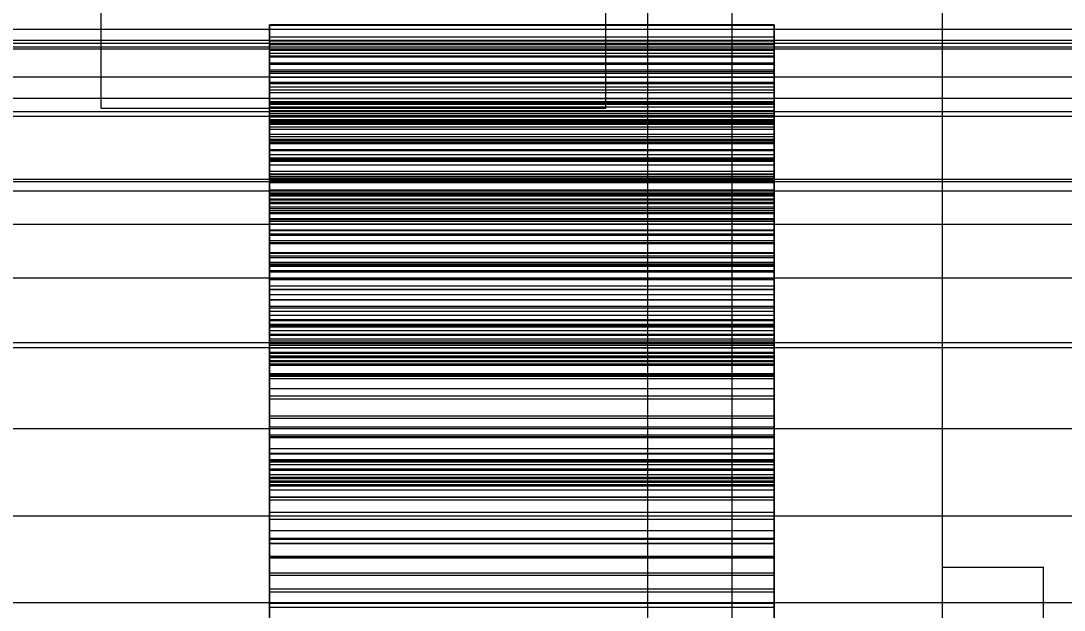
# Model space of a CAD drawing. Header units: millimetres. Extents: x -191664 to 191490, y -197311 to 10263.
# Drawn here: x 540.5 to 664.5, y -29804.7 to -29734.6 of the extents above; entities that cross this region are included whole.
import ezdxf

# ---------------------------------------------------------------- set-up
doc = ezdxf.new("R2010")
doc.units = ezdxf.units.MM
for name, color, linetype, lineweight in [('COTAS_USUARIO', 1, 'Continuous', 0), ('frontal_briquetadora', 7, 'Continuous', 0), ('frontal_mezcladora', 7, 'Continuous', 0), ('frontal_secador', 7, 'Continuous', 0)]:
    doc.layers.add(name, color=color, linetype=linetype, lineweight=lineweight)
doc.dimstyles.new('PLANTA_100', dxfattribs={"dimtxt": 250, "dimasz": 150, "dimexe": 150, "dimexo": 80, "dimgap": 100, "dimtad": 1, "dimtih": 1, "dimtoh": 1, "dimdec": 1, "dimdsep": 46, "dimcen": 0.09, "dimclrd": 1, "dimclre": 1, "dimclrt": 1, "dimadec": 0, "dimazin": 0, "dimtfac": 1, "dimtdec": 4, "dimtofl": 0, "dimtmove": 0, "dimatfit": 3, "dimfxl": 1, "dimtolj": 1, "dimtzin": 0, "dimarcsym": 0})

# ---------------------------------------------------------------- blocks, each defined once
blk = doc.blocks.new('*D107')
at = {"layer": 'COTAS_USUARIO', "color": 1, "lineweight": -2, "transparency": 16777216}
for p, q in [((100, -29700), (1370, -29700)), ((1220, -29850), (1220, -30125)), ((100, -30275), (1370, -30275))]:
    blk.add_line(p, q, dxfattribs=at)
at = {"layer": 'COTAS_USUARIO', "color": 1, "transparency": 16777216}
for points in [[(1195, -29850), (1245, -29850), (1220, -29700)], [(1195, -30125), (1245, -30125), (1220, -30275)]]:
    blk.add_solid(points, dxfattribs=at)
at = {"layer": 'Defpoints', "color": 0, "transparency": 16777216}
for p in [(20, -29700), (20, -30275), (1220, -30275)]:
    blk.add_point(p, dxfattribs=at)
blk = doc.blocks.new('*D115')
at = {"layer": 'COTAS_USUARIO', "color": 1, "lineweight": -2, "transparency": 16777216}
for p, q in [((100, -29700), (1370, -29700)), ((1220, -29850), (1220, -30125)), ((100, -30275), (1370, -30275))]:
    blk.add_line(p, q, dxfattribs=at)
at = {"layer": 'COTAS_USUARIO', "color": 1, "transparency": 16777216}
for points in [[(1195, -29850), (1245, -29850), (1220, -29700)], [(1195, -30125), (1245, -30125), (1220, -30275)]]:
    blk.add_solid(points, dxfattribs=at)
at = {"layer": 'Defpoints', "color": 0, "transparency": 16777216}
for p in [(20, -29700), (20, -30275), (1220, -30275)]:
    blk.add_point(p, dxfattribs=at)
blk = doc.blocks.new('*D117')
at = {"layer": 'COTAS_USUARIO', "color": 1, "lineweight": -2, "transparency": 16777216}
for p, q in [((1200, -29280), (1200, -29130)), ((80, -29430), (1350, -29430)), ((80, -29710), (1350, -29710)), ((1200, -29860), (1200, -30010))]:
    blk.add_line(p, q, dxfattribs=at)
at = {"layer": 'COTAS_USUARIO', "color": 1, "transparency": 16777216}
for points in [[(1175, -29280), (1225, -29280), (1200, -29430)], [(1175, -29860), (1225, -29860), (1200, -29710)]]:
    blk.add_solid(points, dxfattribs=at)
at = {"layer": 'Defpoints', "color": 0, "transparency": 16777216}
for p in [(0, -29430), (0, -29710), (1200, -29710)]:
    blk.add_point(p, dxfattribs=at)
blk = doc.blocks.new('*D118')
at = {"layer": 'COTAS_USUARIO', "color": 1, "lineweight": -2, "transparency": 16777216}
for p, q in [((1200, -29560), (1200, -29410)), ((80, -29710), (1350, -29710)), ((80, -29990), (1350, -29990)), ((1200, -30140), (1200, -30290))]:
    blk.add_line(p, q, dxfattribs=at)
at = {"layer": 'COTAS_USUARIO', "color": 1, "transparency": 16777216}
for points in [[(1175, -29560), (1225, -29560), (1200, -29710)], [(1175, -30140), (1225, -30140), (1200, -29990)]]:
    blk.add_solid(points, dxfattribs=at)
at = {"layer": 'Defpoints', "color": 0, "transparency": 16777216}
for p in [(0, -29710), (0, -29990), (1200, -29990)]:
    blk.add_point(p, dxfattribs=at)
blk = doc.blocks.new('*D119')
at = {"layer": 'COTAS_USUARIO', "color": 1, "lineweight": -2, "transparency": 16777216}
for p, q in [((1200, -29840), (1200, -29690)), ((80, -29990), (1350, -29990)), ((80, -30270), (1350, -30270)), ((1200, -30420), (1200, -30570))]:
    blk.add_line(p, q, dxfattribs=at)
at = {"layer": 'COTAS_USUARIO', "color": 1, "transparency": 16777216}
for points in [[(1175, -29840), (1225, -29840), (1200, -29990)], [(1175, -30420), (1225, -30420), (1200, -30270)]]:
    blk.add_solid(points, dxfattribs=at)
at = {"layer": 'Defpoints', "color": 0, "transparency": 16777216}
for p in [(0, -29990), (0, -30270), (1200, -30270)]:
    blk.add_point(p, dxfattribs=at)

msp = doc.modelspace()

# ---------------------------------------------------------------- linework, layer by layer
at = {"layer": 'frontal_briquetadora', "color": 9, "true_color": 0xb9c3c2}
for p, q in [((570, -29737.35), (570, -29735.08)), ((630, -29735.08), (570, -29735.08)), ((570, -29735.08), (570, -29735.18)), ((630, -29735.18), (570, -29735.18)), ((570, -29735.18), (570, -29737.48)), ((630, -29737.35), (630, -29735.08)), ((630, -29735.08), (630, -29735.18)), ((630, -29735.18), (630, -29737.48)), ((570, -29738.5), (570, -29736.55)), ((630, -29736.55), (570, -29736.55)), ((570, -29736.55), (570, -29738.15)), ((570, -29738.82), (570, -29737.03)), ((630, -29737.03), (570, -29737.03)), ((570, -29737.03), (570, -29738.92)), ((630, -29738.5), (630, -29736.55)), ((630, -29736.55), (630, -29738.15)), ((630, -29738.82), (630, -29737.03)), ((630, -29737.03), (630, -29738.92)), ((570, -29739.64), (570, -29737.35)), ((630, -29737.35), (570, -29737.35)), ((630, -29737.48), (570, -29737.48)), ((570, -29737.48), (570, -29739.8)), ((630, -29738.15), (570, -29738.15)), ((570, -29738.15), (570, -29740.68)), ((630, -29739.64), (630, -29737.35)), ((630, -29737.48), (630, -29739.8)), ((630, -29738.15), (630, -29740.68)), ((570, -29740.49), (570, -29738.5)), ((630, -29738.5), (570, -29738.5)), ((570, -29741.36), (570, -29738.82)), ((630, -29738.82), (570, -29738.82)), ((630, -29738.92), (570, -29738.92)), ((570, -29738.92), (570, -29740.87)), ((630, -29740.49), (630, -29738.5)), ((630, -29741.36), (630, -29738.82)), ((630, -29738.92), (630, -29740.87)), ((570, -29741.93), (570, -29739.64)), ((630, -29739.64), (570, -29739.64)), ((630, -29739.8), (570, -29739.8)), ((570, -29739.8), (570, -29742.12)), ((570, -29742.52), (570, -29740.49)), ((630, -29740.49), (570, -29740.49)), ((630, -29740.68), (570, -29740.68)), ((570, -29740.68), (570, -29743.19)), ((630, -29741.93), (630, -29739.64)), ((630, -29739.8), (630, -29742.12)), ((630, -29742.52), (630, -29740.49)), ((630, -29740.68), (630, -29743.19)), ((630, -29740.87), (570, -29740.87)), ((570, -29740.87), (570, -29742.86)), ((570, -29743.89), (570, -29741.36)), ((630, -29741.36), (570, -29741.36)), ((570, -29744.23), (570, -29741.93)), ((630, -29741.93), (570, -29741.93)), ((630, -29740.87), (630, -29742.86)), ((630, -29743.89), (630, -29741.36)), ((630, -29744.23), (630, -29741.93)), ((630, -29742.12), (570, -29742.12)), ((570, -29742.12), (570, -29744.45)), ((570, -29744.58), (570, -29742.52)), ((630, -29742.52), (570, -29742.52)), ((570, -29746.08), (570, -29742.86)), ((630, -29742.86), (570, -29742.86)), ((570, -29742.86), (570, -29744.35)), ((570, -29742.86), (570, -29744.89)), ((630, -29743.19), (570, -29743.19)), ((570, -29743.19), (570, -29745.67)), ((630, -29742.12), (630, -29744.45)), ((630, -29744.58), (630, -29742.52)), ((630, -29746.08), (630, -29742.86)), ((630, -29742.86), (630, -29744.35)), ((630, -29742.86), (630, -29744.89)), ((630, -29743.19), (630, -29745.67)), ((570, -29745.32), (570, -29743.89)), ((630, -29743.89), (570, -29743.89)), ((570, -29743.89), (570, -29747.28)), ((570, -29746.39), (570, -29743.89)), ((570, -29746.53), (570, -29744.23)), ((630, -29744.23), (570, -29744.23)), ((630, -29744.35), (570, -29744.35)), ((570, -29744.35), (570, -29745.91)), ((630, -29744.45), (570, -29744.45)), ((570, -29744.45), (570, -29746.76)), ((630, -29745.32), (630, -29743.89)), ((630, -29743.89), (630, -29747.28)), ((630, -29746.39), (630, -29743.89)), ((630, -29746.53), (630, -29744.23)), ((630, -29744.35), (630, -29745.91)), ((630, -29744.45), (630, -29746.76)), ((570, -29746.68), (570, -29744.58)), ((630, -29744.58), (570, -29744.58)), ((630, -29744.89), (570, -29744.89)), ((570, -29744.89), (570, -29746.95)), ((570, -29746.83), (570, -29745.32)), ((630, -29745.32), (570, -29745.32)), ((630, -29745.67), (570, -29745.67)), ((570, -29745.67), (570, -29748.13)), ((630, -29746.68), (630, -29744.58)), ((630, -29744.89), (630, -29746.95)), ((630, -29746.83), (630, -29745.32)), ((630, -29745.67), (630, -29748.13)), ((630, -29745.91), (570, -29745.91)), ((570, -29745.91), (570, -29747.55)), ((570, -29748.73), (570, -29746.08)), ((630, -29746.08), (570, -29746.08)), ((570, -29748.86), (570, -29746.39)), ((630, -29746.39), (570, -29746.39)), ((570, -29748.82), (570, -29746.53)), ((630, -29746.53), (570, -29746.53)), ((570, -29748.8), (570, -29746.68)), ((630, -29746.68), (570, -29746.68)), ((630, -29746.76), (570, -29746.76)), ((570, -29746.76), (570, -29749.07)), ((570, -29748.41), (570, -29746.83)), ((630, -29746.83), (570, -29746.83)), ((630, -29746.95), (570, -29746.95)), ((570, -29746.95), (570, -29749.05)), ((630, -29745.91), (630, -29747.55)), ((630, -29748.73), (630, -29746.08)), ((630, -29748.86), (630, -29746.39)), ((630, -29748.82), (630, -29746.53)), ((630, -29748.8), (630, -29746.68)), ((630, -29746.76), (630, -29749.07)), ((630, -29748.41), (630, -29746.83)), ((630, -29746.95), (630, -29749.05)), ((630, -29747.28), (570, -29747.28)), ((570, -29747.28), (570, -29749.94)), ((630, -29747.55), (570, -29747.55)), ((570, -29747.55), (570, -29749.25)), ((630, -29748.13), (570, -29748.13)), ((570, -29748.13), (570, -29750.54)), ((630, -29747.28), (630, -29749.94)), ((630, -29747.55), (630, -29749.25)), ((630, -29748.13), (630, -29750.54)), ((570, -29750.06), (570, -29748.41)), ((630, -29748.41), (570, -29748.41)), ((570, -29751.34), (570, -29748.73)), ((630, -29748.73), (570, -29748.73)), ((570, -29750.95), (570, -29748.8)), ((630, -29748.8), (570, -29748.8)), ((570, -29751.1), (570, -29748.82)), ((630, -29748.82), (570, -29748.82)), ((570, -29751.28), (570, -29748.86)), ((630, -29748.86), (570, -29748.86)), ((630, -29749.05), (570, -29749.05)), ((570, -29749.05), (570, -29751.18)), ((630, -29749.07), (570, -29749.07)), ((570, -29749.07), (570, -29751.36)), ((630, -29749.25), (570, -29749.25)), ((570, -29749.25), (570, -29751.02)), ((630, -29750.06), (630, -29748.41)), ((630, -29751.34), (630, -29748.73)), ((630, -29750.95), (630, -29748.8)), ((630, -29751.1), (630, -29748.82)), ((630, -29751.28), (630, -29748.86)), ((630, -29749.05), (630, -29751.18)), ((630, -29749.07), (630, -29751.36)), ((630, -29749.25), (630, -29751.02)), ((630, -29749.94), (570, -29749.94)), ((570, -29749.94), (570, -29752.55)), ((570, -29751.79), (570, -29750.06)), ((630, -29750.06), (570, -29750.06)), ((630, -29750.54), (570, -29750.54)), ((570, -29750.54), (570, -29752.91)), ((630, -29749.94), (630, -29752.55)), ((630, -29751.79), (630, -29750.06)), ((630, -29750.54), (630, -29752.91)), ((570, -29753.14), (570, -29750.95)), ((630, -29750.95), (570, -29750.95)), ((630, -29751.02), (570, -29751.02)), ((570, -29751.02), (570, -29752.86)), ((570, -29753.34), (570, -29751.1)), ((630, -29751.1), (570, -29751.1)), ((630, -29751.18), (570, -29751.18)), ((570, -29751.18), (570, -29753.35)), ((570, -29753.65), (570, -29751.28)), ((630, -29751.28), (570, -29751.28)), ((570, -29753.89), (570, -29751.34)), ((630, -29751.34), (570, -29751.34)), ((630, -29751.36), (570, -29751.36)), ((570, -29751.36), (570, -29753.6)), ((570, -29753.59), (570, -29751.79)), ((630, -29751.79), (570, -29751.79)), ((630, -29753.14), (630, -29750.95)), ((630, -29751.02), (630, -29752.86)), ((630, -29753.34), (630, -29751.1)), ((630, -29751.18), (630, -29753.35)), ((630, -29753.65), (630, -29751.28)), ((630, -29753.89), (630, -29751.34)), ((630, -29751.36), (630, -29753.6)), ((630, -29753.59), (630, -29751.79)), ((630, -29752.55), (570, -29752.55)), ((570, -29752.55), (570, -29755.1)), ((630, -29752.86), (570, -29752.86)), ((570, -29752.86), (570, -29754.77)), ((630, -29752.91), (570, -29752.91)), ((570, -29752.91), (570, -29755.22)), ((570, -29763.45), (570, -29753.14)), ((630, -29753.14), (570, -29753.14)), ((630, -29752.55), (630, -29755.1)), ((630, -29752.86), (630, -29754.77)), ((630, -29752.91), (630, -29755.22)), ((630, -29763.45), (630, -29753.14)), ((570, -29763.63), (570, -29753.34)), ((630, -29753.34), (570, -29753.34)), ((630, -29753.35), (570, -29753.35)), ((570, -29753.35), (570, -29763.63)), ((570, -29755.46), (570, -29753.59)), ((630, -29753.59), (570, -29753.59)), ((630, -29753.6), (570, -29753.6)), ((570, -29753.6), (570, -29763.85)), ((570, -29755.96), (570, -29753.65)), ((630, -29753.65), (570, -29753.65)), ((570, -29754.75), (570, -29753.8)), ((630, -29753.8), (570, -29753.8)), ((570, -29753.8), (570, -29758.47)), ((570, -29756.38), (570, -29753.89)), ((630, -29753.89), (570, -29753.89)), ((630, -29763.63), (630, -29753.34)), ((630, -29753.35), (630, -29763.63)), ((630, -29755.46), (630, -29753.59)), ((630, -29753.6), (630, -29763.85)), ((630, -29755.96), (630, -29753.65)), ((630, -29754.75), (630, -29753.8)), ((630, -29753.8), (630, -29758.47)), ((630, -29756.38), (630, -29753.89)), ((570, -29755.81), (570, -29754.75)), ((630, -29754.75), (570, -29754.75)), ((630, -29754.77), (570, -29754.77)), ((570, -29754.77), (570, -29756.78)), ((630, -29755.1), (570, -29755.1)), ((570, -29755.1), (570, -29757.59)), ((630, -29755.22), (570, -29755.22)), ((570, -29755.22), (570, -29757.44)), ((570, -29760.14), (570, -29755.32)), ((630, -29755.32), (570, -29755.32)), ((570, -29755.32), (570, -29756.21)), ((570, -29757.45), (570, -29755.46)), ((630, -29755.46), (570, -29755.46)), ((630, -29755.81), (630, -29754.75)), ((630, -29754.77), (630, -29756.78)), ((630, -29755.1), (630, -29757.59)), ((630, -29755.22), (630, -29757.44)), ((630, -29760.14), (630, -29755.32)), ((630, -29755.32), (630, -29756.21)), ((630, -29757.45), (630, -29755.46)), ((570, -29756.97), (570, -29755.81)), ((630, -29755.81), (570, -29755.81)), ((570, -29758.16), (570, -29755.96)), ((630, -29755.96), (570, -29755.96)), ((630, -29756.21), (570, -29756.21)), ((570, -29756.21), (570, -29757.21)), ((570, -29758.8), (570, -29756.38)), ((630, -29756.38), (570, -29756.38)), ((630, -29756.78), (570, -29756.78)), ((570, -29756.78), (570, -29766.63)), ((630, -29756.97), (630, -29755.81)), ((630, -29758.16), (630, -29755.96)), ((630, -29756.21), (630, -29757.21)), ((630, -29758.8), (630, -29756.38)), ((630, -29756.78), (630, -29766.63)), ((570, -29758.22), (570, -29756.97)), ((630, -29756.97), (570, -29756.97)), ((630, -29757.21), (570, -29757.21)), ((570, -29757.21), (570, -29758.3)), ((630, -29757.44), (570, -29757.44)), ((570, -29757.44), (570, -29767.2)), ((570, -29767.21), (570, -29757.45)), ((630, -29757.45), (570, -29757.45)), ((630, -29757.59), (570, -29757.59)), ((570, -29757.59), (570, -29759.99)), ((570, -29767.83), (570, -29758.16)), ((630, -29758.16), (570, -29758.16)), ((630, -29758.22), (630, -29756.97)), ((630, -29757.21), (630, -29758.3)), ((630, -29757.44), (630, -29767.2)), ((630, -29767.21), (630, -29757.45)), ((630, -29757.59), (630, -29759.99)), ((630, -29767.83), (630, -29758.16)), ((570, -29759.58), (570, -29758.22)), ((630, -29758.22), (570, -29758.22)), ((630, -29758.3), (570, -29758.3)), ((570, -29758.3), (570, -29759.5)), ((630, -29758.47), (570, -29758.47)), ((570, -29758.47), (570, -29761.12)), ((570, -29761.13), (570, -29758.8)), ((630, -29758.8), (570, -29758.8)), ((630, -29759.58), (630, -29758.22)), ((630, -29758.3), (630, -29759.5)), ((630, -29758.47), (630, -29761.12)), ((630, -29761.13), (630, -29758.8)), ((630, -29759.5), (570, -29759.5)), ((570, -29759.5), (570, -29760.8)), ((570, -29761.03), (570, -29759.58)), ((630, -29759.58), (570, -29759.58)), ((630, -29759.99), (570, -29759.99)), ((570, -29759.99), (570, -29762.31)), ((570, -29762.79), (570, -29760.14)), ((630, -29760.14), (570, -29760.14)), ((630, -29759.5), (630, -29760.8)), ((630, -29761.03), (630, -29759.58)), ((630, -29759.99), (630, -29762.31)), ((630, -29762.79), (630, -29760.14)), ((630, -29760.8), (570, -29760.8)), ((570, -29760.8), (570, -29762.21)), ((570, -29762.61), (570, -29761.03)), ((630, -29761.03), (570, -29761.03)), ((630, -29761.12), (570, -29761.12)), ((570, -29761.12), (570, -29763.7)), ((570, -29763.35), (570, -29761.13)), ((630, -29761.13), (570, -29761.13)), ((630, -29760.8), (630, -29762.21)), ((630, -29762.61), (630, -29761.03)), ((630, -29761.12), (630, -29763.7)), ((630, -29763.35), (630, -29761.13)), ((630, -29762.21), (570, -29762.21)), ((570, -29762.21), (570, -29763.74)), ((630, -29762.31), (570, -29762.31)), ((570, -29762.31), (570, -29764.52)), ((570, -29764.34), (570, -29762.61)), ((630, -29762.61), (570, -29762.61)), ((570, -29765.35), (570, -29762.79)), ((630, -29762.79), (570, -29762.79)), ((630, -29762.21), (630, -29763.74)), ((630, -29762.31), (630, -29764.52)), ((630, -29764.34), (630, -29762.61)), ((630, -29765.35), (630, -29762.79)), ((570, -29765.42), (570, -29763.35)), ((630, -29763.35), (570, -29763.35)), ((570, -29763.63), (570, -29763.45)), ((630, -29763.45), (570, -29763.45)), ((570, -29766.63), (570, -29763.63)), ((630, -29763.63), (570, -29763.63)), ((630, -29763.7), (570, -29763.7)), ((570, -29763.7), (570, -29766.19)), ((630, -29763.74), (570, -29763.74)), ((570, -29763.74), (570, -29765.44)), ((630, -29763.85), (570, -29763.85)), ((570, -29763.85), (570, -29767.21)), ((570, -29773.24), (570, -29764.34)), ((630, -29764.34), (570, -29764.34)), ((630, -29765.42), (630, -29763.35)), ((630, -29763.63), (630, -29763.45)), ((630, -29766.63), (630, -29763.63)), ((630, -29763.7), (630, -29766.19)), ((630, -29763.74), (630, -29765.44)), ((630, -29763.85), (630, -29767.21)), ((630, -29773.24), (630, -29764.34)), ((630, -29764.52), (570, -29764.52)), ((570, -29764.52), (570, -29766.56)), ((570, -29767.82), (570, -29765.35)), ((630, -29765.35), (570, -29765.35)), ((570, -29774.18), (570, -29765.42)), ((630, -29765.42), (570, -29765.42)), ((630, -29765.44), (570, -29765.44)), ((570, -29765.44), (570, -29774.2)), ((630, -29764.52), (630, -29766.56)), ((630, -29767.82), (630, -29765.35)), ((630, -29774.18), (630, -29765.42)), ((630, -29765.44), (630, -29774.2)), ((630, -29766.19), (570, -29766.19)), ((570, -29766.19), (570, -29768.58)), ((630, -29766.56), (570, -29766.56)), ((570, -29766.56), (570, -29775.18)), ((630, -29766.63), (570, -29766.63)), ((630, -29766.19), (630, -29768.58)), ((630, -29766.56), (630, -29775.18)), ((630, -29767.2), (570, -29767.2)), ((570, -29767.2), (570, -29773.24)), ((630, -29767.21), (570, -29767.21)), ((570, -29770.2), (570, -29767.82)), ((630, -29767.82), (570, -29767.82)), ((570, -29774.2), (570, -29767.83)), ((630, -29767.83), (570, -29767.83)), ((630, -29767.2), (630, -29773.24)), ((630, -29770.2), (630, -29767.82)), ((630, -29774.2), (630, -29767.83)), ((630, -29768.58), (570, -29768.58)), ((570, -29768.58), (570, -29770.88)), ((570, -29774.7), (570, -29768.8)), ((630, -29768.8), (570, -29768.8)), ((570, -29768.8), (570, -29769.18)), ((630, -29769.18), (570, -29769.18)), ((570, -29769.18), (570, -29769.68)), ((630, -29768.58), (630, -29770.88)), ((630, -29774.7), (630, -29768.8)), ((630, -29768.8), (630, -29769.18)), ((630, -29769.18), (630, -29769.68)), ((630, -29769.68), (570, -29769.68)), ((570, -29769.68), (570, -29770.3)), ((570, -29772.47), (570, -29770.2)), ((630, -29770.2), (570, -29770.2)), ((630, -29770.3), (570, -29770.3)), ((570, -29770.3), (570, -29771.05)), ((630, -29769.68), (630, -29770.3)), ((630, -29772.47), (630, -29770.2)), ((630, -29770.3), (630, -29771.05)), ((570, -29771.06), (570, -29770.74)), ((630, -29770.74), (570, -29770.74)), ((570, -29770.74), (570, -29776.76)), ((630, -29770.88), (570, -29770.88)), ((570, -29770.88), (570, -29773.05)), ((630, -29771.05), (570, -29771.05)), ((570, -29771.05), (570, -29771.92)), ((570, -29771.49), (570, -29771.06)), ((630, -29771.06), (570, -29771.06)), ((570, -29772.05), (570, -29771.49)), ((630, -29771.49), (570, -29771.49)), ((630, -29771.06), (630, -29770.74)), ((630, -29770.74), (630, -29776.76)), ((630, -29770.88), (630, -29773.05)), ((630, -29771.05), (630, -29771.92)), ((630, -29771.49), (630, -29771.06)), ((630, -29772.05), (630, -29771.49)), ((630, -29771.92), (570, -29771.92)), ((570, -29771.92), (570, -29772.92)), ((570, -29772.73), (570, -29772.05)), ((630, -29772.05), (570, -29772.05)), ((570, -29774.62), (570, -29772.47)), ((630, -29772.47), (570, -29772.47)), ((570, -29773.54), (570, -29772.73)), ((630, -29772.73), (570, -29772.73)), ((630, -29772.92), (570, -29772.92)), ((570, -29772.92), (570, -29774.08)), ((630, -29773.05), (570, -29773.05)), ((570, -29773.05), (570, -29775.08)), ((630, -29771.92), (630, -29772.92)), ((630, -29772.73), (630, -29772.05)), ((630, -29774.62), (630, -29772.47)), ((630, -29773.54), (630, -29772.73)), ((630, -29772.92), (630, -29774.08)), ((630, -29773.05), (630, -29775.08)), ((630, -29773.24), (570, -29773.24)), ((570, -29774.49), (570, -29773.54)), ((630, -29773.54), (570, -29773.54)), ((630, -29774.08), (570, -29774.08)), ((570, -29774.08), (570, -29775.45)), ((570, -29782.95), (570, -29774.18)), ((630, -29774.18), (570, -29774.18)), ((630, -29774.2), (570, -29774.2)), ((630, -29774.49), (630, -29773.54)), ((630, -29774.08), (630, -29775.45)), ((630, -29782.95), (630, -29774.18)), ((570, -29775.6), (570, -29774.49)), ((630, -29774.49), (570, -29774.49)), ((570, -29776.62), (570, -29774.62)), ((630, -29774.62), (570, -29774.62)), ((570, -29777.21), (570, -29774.7)), ((630, -29774.7), (570, -29774.7)), ((630, -29775.08), (570, -29775.08)), ((570, -29775.08), (570, -29776.9)), ((630, -29775.18), (570, -29775.18)), ((570, -29775.18), (570, -29784.24)), ((630, -29775.45), (570, -29775.45)), ((570, -29775.45), (570, -29782.95)), ((630, -29775.6), (630, -29774.49)), ((630, -29776.62), (630, -29774.62)), ((630, -29777.21), (630, -29774.7)), ((630, -29775.08), (630, -29776.9)), ((630, -29775.18), (630, -29784.24)), ((630, -29775.45), (630, -29782.95)), ((570, -29776.92), (570, -29775.6)), ((630, -29775.6), (570, -29775.6)), ((570, -29778.41), (570, -29776.62)), ((630, -29776.62), (570, -29776.62)), ((630, -29776.76), (570, -29776.76)), ((570, -29776.76), (570, -29779.25)), ((630, -29776.92), (630, -29775.6)), ((630, -29778.41), (630, -29776.62)), ((630, -29776.76), (630, -29779.25)), ((630, -29776.9), (570, -29776.9)), ((570, -29776.9), (570, -29784.22)), ((570, -29784.24), (570, -29776.92)), ((630, -29776.92), (570, -29776.92)), ((570, -29779.63), (570, -29777.21)), ((630, -29777.21), (570, -29777.21)), ((630, -29776.9), (630, -29784.22)), ((630, -29784.24), (630, -29776.92)), ((630, -29779.63), (630, -29777.21)), ((570, -29785.54), (570, -29778.41)), ((630, -29778.41), (570, -29778.41)), ((630, -29779.25), (570, -29779.25)), ((570, -29779.25), (570, -29781.64)), ((630, -29785.54), (630, -29778.41)), ((630, -29779.25), (630, -29781.64)), ((570, -29781.93), (570, -29779.63)), ((630, -29779.63), (570, -29779.63)), ((630, -29781.93), (630, -29779.63)), ((630, -29781.64), (570, -29781.64)), ((570, -29781.64), (570, -29783.92)), ((630, -29781.64), (630, -29783.92)), ((570, -29784.12), (570, -29781.93)), ((630, -29781.93), (570, -29781.93)), ((630, -29782.95), (570, -29782.95)), ((630, -29784.12), (630, -29781.93)), ((630, -29783.92), (570, -29783.92)), ((570, -29783.92), (570, -29786.07)), ((570, -29786.17), (570, -29784.12)), ((630, -29784.12), (570, -29784.12)), ((570, -29784.22), (570, -29795.27)), ((630, -29784.22), (570, -29784.22)), ((630, -29783.92), (630, -29786.07)), ((630, -29786.17), (630, -29784.12)), ((630, -29784.22), (630, -29795.27)), ((630, -29784.24), (570, -29784.24)), ((570, -29796.82), (570, -29785.54)), ((630, -29785.54), (570, -29785.54)), ((630, -29786.07), (570, -29786.07)), ((570, -29786.07), (570, -29788.09)), ((570, -29788.08), (570, -29786.17)), ((630, -29786.17), (570, -29786.17)), ((630, -29796.82), (630, -29785.54)), ((630, -29786.07), (630, -29788.09)), ((630, -29788.08), (630, -29786.17)), ((570, -29786.89), (570, -29786.83)), ((630, -29786.83), (570, -29786.83)), ((570, -29786.83), (570, -29786.92)), ((570, -29787.08), (570, -29786.89)), ((630, -29786.89), (570, -29786.89)), ((630, -29786.92), (570, -29786.92)), ((570, -29786.92), (570, -29787.13)), ((570, -29787.43), (570, -29787.08)), ((630, -29787.08), (570, -29787.08)), ((630, -29787.13), (570, -29787.13)), ((570, -29787.13), (570, -29793.95)), ((570, -29787.93), (570, -29787.43)), ((630, -29787.43), (570, -29787.43)), ((570, -29788.61), (570, -29787.93)), ((630, -29787.93), (570, -29787.93)), ((630, -29786.89), (630, -29786.83)), ((630, -29786.83), (630, -29786.92)), ((630, -29787.08), (630, -29786.89)), ((630, -29786.92), (630, -29787.13)), ((630, -29787.43), (630, -29787.08)), ((630, -29787.13), (630, -29793.95)), ((630, -29787.93), (630, -29787.43)), ((630, -29788.61), (630, -29787.93)), ((570, -29789.81), (570, -29788.08)), ((630, -29788.08), (570, -29788.08)), ((630, -29788.09), (570, -29788.09)), ((570, -29788.09), (570, -29789.96)), ((570, -29789.55), (570, -29788.61)), ((630, -29788.61), (570, -29788.61)), ((570, -29788.96), (570, -29788.95)), ((630, -29788.95), (570, -29788.95)), ((570, -29788.95), (570, -29789.08)), ((570, -29789.11), (570, -29788.96)), ((630, -29788.96), (570, -29788.96)), ((630, -29789.08), (570, -29789.08)), ((570, -29789.08), (570, -29789.36)), ((570, -29789.4), (570, -29789.11)), ((630, -29789.11), (570, -29789.11)), ((630, -29789.81), (630, -29788.08)), ((630, -29788.09), (630, -29789.96)), ((630, -29789.55), (630, -29788.61)), ((630, -29788.96), (630, -29788.95)), ((630, -29788.95), (630, -29789.08)), ((630, -29789.11), (630, -29788.96)), ((630, -29789.08), (630, -29789.36)), ((630, -29789.4), (630, -29789.11)), ((630, -29789.36), (570, -29789.36)), ((570, -29789.36), (570, -29789.81)), ((570, -29796.3), (570, -29789.4)), ((630, -29789.4), (570, -29789.4)), ((570, -29795.27), (570, -29789.55)), ((630, -29789.55), (570, -29789.55)), ((570, -29791.29), (570, -29789.81)), ((630, -29789.81), (570, -29789.81)), ((570, -29789.81), (570, -29790.43)), ((630, -29789.96), (570, -29789.96)), ((570, -29789.96), (570, -29791.65)), ((630, -29789.36), (630, -29789.81)), ((630, -29796.3), (630, -29789.4)), ((630, -29795.27), (630, -29789.55)), ((630, -29791.29), (630, -29789.81)), ((630, -29789.81), (630, -29790.43)), ((630, -29789.96), (630, -29791.65)), ((630, -29790.43), (570, -29790.43)), ((570, -29790.43), (570, -29791.32)), ((570, -29796.8), (570, -29791.29)), ((630, -29791.29), (570, -29791.29)), ((630, -29791.32), (570, -29791.32)), ((570, -29791.32), (570, -29796.82)), ((630, -29791.65), (570, -29791.65)), ((570, -29791.65), (570, -29793.09)), ((630, -29790.43), (630, -29791.32)), ((630, -29796.8), (630, -29791.29)), ((630, -29791.32), (630, -29796.82)), ((630, -29791.65), (630, -29793.09)), ((630, -29793.09), (570, -29793.09)), ((570, -29793.09), (570, -29798.37)), ((630, -29793.95), (570, -29793.95)), ((570, -29793.95), (570, -29796.21)), ((630, -29793.09), (630, -29798.37)), ((630, -29793.95), (630, -29796.21)), ((630, -29795.27), (570, -29795.27)), ((630, -29796.21), (570, -29796.21)), ((570, -29796.21), (570, -29798.34)), ((570, -29798.52), (570, -29796.3)), ((630, -29796.3), (570, -29796.3)), ((630, -29796.21), (630, -29798.34)), ((630, -29798.52), (630, -29796.3)), ((570, -29809.59), (570, -29796.8)), ((630, -29796.8), (570, -29796.8)), ((630, -29796.82), (570, -29796.82)), ((630, -29809.59), (630, -29796.8)), ((630, -29798.34), (570, -29798.34)), ((570, -29798.34), (570, -29800.34)), ((630, -29798.37), (570, -29798.37)), ((570, -29798.37), (570, -29811.32)), ((570, -29800.61), (570, -29798.52)), ((630, -29798.52), (570, -29798.52)), ((630, -29798.34), (630, -29800.34)), ((630, -29798.37), (630, -29811.32)), ((630, -29800.61), (630, -29798.52)), ((630, -29800.34), (570, -29800.34)), ((570, -29800.34), (570, -29802.21)), ((630, -29800.34), (630, -29802.21)), ((570, -29802.57), (570, -29800.61)), ((630, -29800.61), (570, -29800.61)), ((630, -29802.57), (630, -29800.61)), ((630, -29802.21), (570, -29802.21)), ((570, -29802.21), (570, -29803.92)), ((570, -29804.39), (570, -29802.57)), ((630, -29802.57), (570, -29802.57)), ((630, -29802.21), (630, -29803.92)), ((630, -29804.39), (630, -29802.57)), ((630, -29803.92), (570, -29803.92)), ((570, -29803.92), (570, -29805.46)), ((630, -29803.92), (630, -29805.46)), ((570, -29806.06), (570, -29804.39)), ((630, -29804.39), (570, -29804.39)), ((630, -29806.06), (630, -29804.39))]:
    msp.add_line(p, q, dxfattribs=at)
at = {"layer": 'frontal_mezcladora', "color": 252, "true_color": 0x8b8c91}
for p, q in [((625, -30725), (625, -29700)), ((650, -30725), (650, -29700))]:
    msp.add_line(p, q, dxfattribs=at)
at = {"layer": 'frontal_mezcladora', "color": 9, "true_color": 0xc6c9c8}
for p, q in [((550, -29745), (550, -29725)), ((610, -29745), (610, -29725)), ((615, -30760), (615, -29730)), ((650, -30760), (650, -29730)), ((550, -29745), (610, -29745))]:
    msp.add_line(p, q, dxfattribs=at)
at = {"layer": 'frontal_mezcladora', "color": 253, "true_color": 0xa5a6aa}
msp.add_line((625, -30725), (625, -29730), dxfattribs=at)
at = {"layer": 'frontal_mezcladora', "color": 149, "true_color": 0x3c4245}
for p, q in [((650, -29810), (650, -29799.61)), ((650, -29799.61), (662, -29799.61)), ((662, -29810), (662, -29799.61))]:
    msp.add_line(p, q, dxfattribs=at)
at = {"layer": 'frontal_secador', "color": 253, "true_color": 0xa4b0b5}
for p, q in [((1320, -29735.66), (-1320, -29735.66)), ((1320, -29736.93), (-1320, -29736.93)), ((1320, -29737.73), (-1320, -29737.73)), ((1320, -29738), (-1320, -29738)), ((1250, -29737.29), (-1250, -29737.29)), ((1250, -29738), (-1250, -29738)), ((1250, -29741.31), (-1250, -29741.31)), ((1250, -29743.86), (-1250, -29743.86)), ((1250, -29745.45), (-1250, -29745.45)), ((1250, -29746), (-1250, -29746)), ((1360, -29753.5), (-1360, -29753.5)), ((1250, -29753.75), (-1250, -29753.75)), ((1360, -29754.86), (-1360, -29754.86)), ((1360, -29758.86), (-1360, -29758.86)), ((1360, -29765.22), (-1360, -29765.22)), ((1250, -29772.92), (-1250, -29772.92)), ((1360, -29773.5), (-1360, -29773.5)), ((1360, -29783.15), (-1360, -29783.15)), ((-1360, -29793.5), (1360, -29793.5)), ((-1250, -29793.5), (1250, -29793.5)), ((1360, -29803.85), (-1360, -29803.85))]:
    msp.add_line(p, q, dxfattribs=at)

# ---------------------------------------------------------------- dimensions: what is measured, and where the dimension line sits
at = {"layer": 'COTAS_USUARIO'}
for p1, p2, picture, middle in [((0, -29430), (0, -29710), '*D117', (1200, -29570)), ((0, -29710), (0, -29990), '*D118', (1200, -29850)), ((0, -29990), (0, -30270), '*D119', (1200, -30130)), ((20, -29700), (20, -30275), '*D107', (1220, -29987.5)), ((20, -29700), (20, -30275), '*D115', (1220, -29987.5))]:
    dim = msp.add_aligned_dim(p1=p1, p2=p2, distance=1200, dimstyle='PLANTA_100', dxfattribs=at)
    dim.commit()
    dim.dimension.update_dxf_attribs({"geometry": picture, "text_midpoint": middle})

doc.saveas('drawing.dxf')
